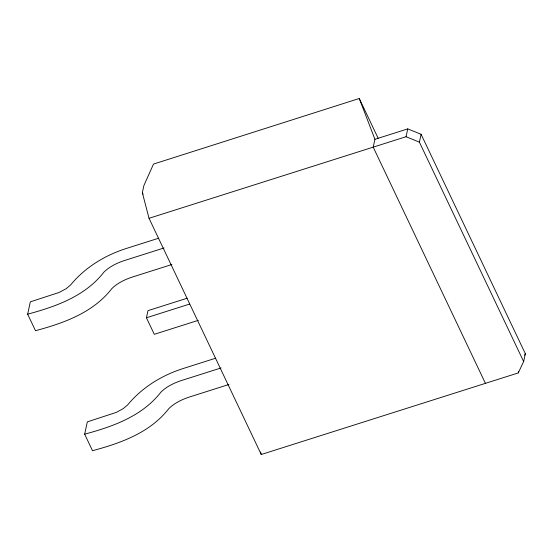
<?xml version="1.0" encoding="UTF-8"?>
<svg xmlns="http://www.w3.org/2000/svg" width="553" height="553" viewBox="0 0 553 553"><rect width="100%" height="100%" fill="white"/><g stroke="black" fill="none" stroke-linecap="round" stroke-linejoin="round"><path stroke-width="0.83" d="M171.935 264.493L132.139 277.122C124.736 279.583 117.464 283.108 111.83 288.604C93.201 312.659 63.795 323.118 35.503 330.708L27.65 314.173L30.332 301.862L59.289 292.399L66.132 288.694L70.556 285.037C84.948 267.465 104.863 255.299 126.347 248.47L158.683 238.212M228.942 384.48L189.147 397.109C181.743 399.577 174.472 403.096 168.838 408.598C150.209 432.653 120.803 443.112 92.51 450.702L84.657 434.167L87.339 421.856L116.296 412.393L123.139 408.681L127.563 405.024C141.955 387.459 161.87 375.293 183.354 368.464L215.691 358.199M485.43 383.353L373.206 147.146L374.92 139.308L407.748 128.884L421.103 134.303L525.35 353.726L523.643 361.565L518.258 372.929L261.251 454.504L149.027 218.297L142.342 192.672L143.898 185.545L153.506 164.075L359.263 98.496L378.155 138.257M198.306 320.339L154.287 334.309L146.434 317.775L147.99 310.648L187.108 298.233M149.027 218.297L406.04 136.722L407.748 128.884M523.643 361.565L419.395 142.142L421.103 134.303M518.258 372.929L518.603 371.36M524.631 355.24L525.35 353.726M164.075 247.958L124.287 260.587C116.883 263.048 109.612 266.574 103.971 272.069C85.349 296.125 55.943 306.583 27.65 314.173M146.434 317.775L189.631 304.06M221.082 367.945L181.294 380.575C173.891 383.042 166.619 386.561 160.978 392.063C142.356 416.119 112.95 426.577 84.657 434.167M406.04 136.722L419.395 142.142M142.342 192.672L143.082 194.234M359.263 98.496L374.92 139.308M260.601 452.022L261.251 454.504"/></g></svg>
